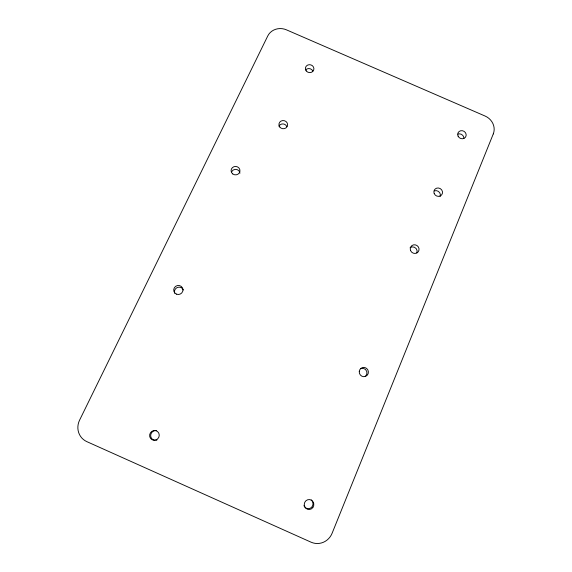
<?xml version="1.0" encoding="UTF-8"?>
<svg xmlns="http://www.w3.org/2000/svg" width="572" height="572" viewBox="0 0 572 572"><rect width="100%" height="100%" fill="white"/><g stroke="black" fill="none" stroke-linecap="round" stroke-linejoin="round"><path stroke-width="0.86" d="M311.218 499.892A4.934 4.733 -88.4 0 1 311.111 507.721A4.934 4.733 -88.4 0 1 303.882 505.598M157.043 439.897A4.891 4.705 -53.5 0 1 155.82 440.204M154.576 440.183A4.891 4.705 -53.5 0 1 150.765 434.699A4.891 4.705 -53.5 0 1 156.335 430.637M360.739 368.504A4.626 4.512 59.6 0 1 365.236 376.498M174.739 293.214A4.597 4.462 -18.7 0 1 177.506 287.444A4.597 4.462 -18.7 0 1 183.362 290.04M410.103 247.655A4.433 4.218 35.7 0 1 416.852 252.917M231.603 171.772A4.397 4.183 3.8 0 1 239.983 173.144M457.965 134.091A4.269 3.94 29.1 0 1 463.835 138.567M278.9 126.226A4.319 4.054 10.7 0 1 286.858 126.562M305.648 69.934A4.24 3.918 13 0 1 312.884 71.157M434.413 190.876A4.347 4.083 31.6 0 1 440.104 196.511M493.286 133.912L332.11 533.247A16.81 16.03 -88.9 0 1 311.025 542.17L86.844 441.641A16.667 15.837 -46.8 0 1 79.587 420.148L267.767 35.95A14.214 13.013 10.2 0 1 286.443 29.837L485.099 116.044A14.364 13.177 29.9 0 1 493.286 133.912M312.805 507.621A4.991 4.79 -88.5 0 0 309.745 499.592A4.991 4.79 -88.5 0 0 304.597 506.384A4.991 4.79 -88.5 0 0 312.805 507.621M156.034 439.918A4.948 4.762 -53.3 0 0 157.572 431.553A4.948 4.762 -53.3 0 0 149.685 434.656A4.948 4.762 -53.3 0 0 156.034 439.918M176.362 294.108A4.647 4.512 -18.4 0 0 182.947 289.518A4.647 4.512 -18.4 0 0 175.69 286.315A4.647 4.512 -18.4 0 0 176.362 294.108M410.603 250.636A4.476 4.261 35.6 0 0 418.182 251.859A4.476 4.261 35.6 0 0 415.158 244.823A4.476 4.261 35.6 0 0 410.603 250.636M359.273 371.342A4.676 4.562 59.3 0 0 365.579 376.376A4.676 4.562 59.3 0 0 366.616 368.425A4.676 4.562 59.3 0 0 359.273 371.342M232.704 173.902A4.447 4.226 3.9 0 0 239.911 171.371A4.447 4.226 3.9 0 0 233.955 166.695A4.447 4.226 3.9 0 0 232.704 173.902M458.065 136.107A4.319 3.975 29.1 0 0 465.372 137.323A4.319 3.975 29.1 0 0 462.383 130.716A4.319 3.975 29.1 0 0 458.065 136.107M279.758 126.998A4.361 4.097 10.8 0 0 287.258 126.376A4.361 4.097 10.8 0 0 282.79 120.556A4.361 4.097 10.8 0 0 279.758 126.998M306.227 70.907A4.283 3.954 13 0 0 313.57 70.349A4.283 3.954 13 0 0 309.152 64.693A4.283 3.954 13 0 0 306.227 70.907M434.227 193.629A4.397 4.118 31.6 0 0 441.67 194.852A4.397 4.118 31.6 0 0 438.667 188.031A4.397 4.118 31.6 0 0 434.227 193.629"/></g></svg>
